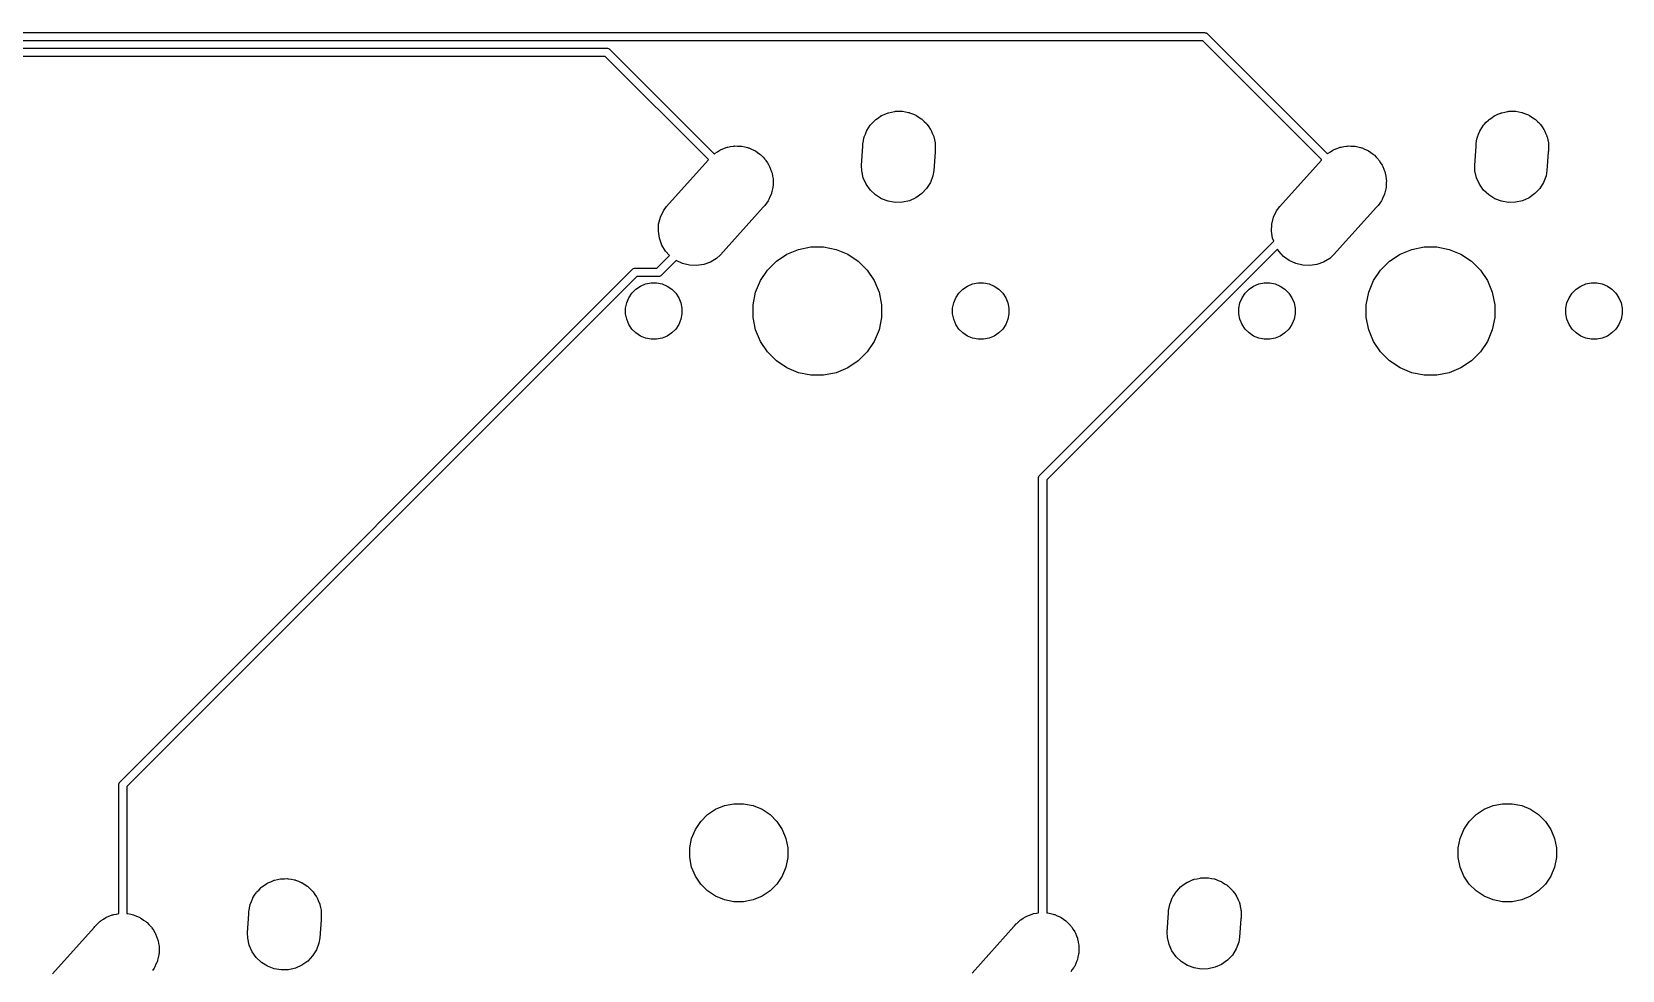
# Model space of a CAD drawing. Extents: x -26.1 to -7.5, y -7.6 to -2.2.
# Drawn here: x -9.434 to -7.489, y -3.339 to -2.191 of the extents above; entities that cross this region are included whole.
import ezdxf

# ---------------------------------------------------------------- set-up
doc = ezdxf.new("R2010")
doc.units = 0
doc.header["$MEASUREMENT"] = 0
doc.layers.add('BLACK', color=7, linetype='CONTINUOUS')

msp = doc.modelspace()

# ---------------------------------------------------------------- linework, layer by layer
at = {"layer": 'BLACK', "linetype": 'CONTINUOUS'}
for p, q in [((-21.1002, -2.191), (-8.00043, -2.192)), ((-8.00043, -2.192), (-8.00019, -2.19198)), ((-8.00019, -2.19198), (-7.9992, -2.19207)), ((-7.9992, -2.19207), (-7.9992, -2.19207)), ((-7.9992, -2.19207), (-7.9992, -2.19207)), ((-7.9992, -2.19207), (-7.99872, -2.19222)), ((-7.99872, -2.19222), (-7.99826, -2.19236)), ((-7.99826, -2.19236), (-7.99826, -2.19236)), ((-7.99826, -2.19236), (-7.99826, -2.19236)), ((-7.99826, -2.19236), (-7.9978, -2.1926)), ((-7.9978, -2.1926), (-7.99739, -2.19282)), ((-7.99739, -2.19282), (-7.99739, -2.19282)), ((-7.99739, -2.19282), (-7.99739, -2.19282)), ((-7.99739, -2.19282), (-7.99663, -2.19345)), ((-7.99663, -2.19345), (-7.99648, -2.19364)), ((-7.99648, -2.19364), (-7.84986, -2.34026)), ((-8.00226, -2.202), (-21.0979, -2.201)), ((-10.0126, -2.211), (-8.73143, -2.211)), ((-8.73143, -2.211), (-8.73119, -2.21098)), ((-8.73119, -2.21098), (-8.73094, -2.211)), ((-8.73094, -2.211), (-8.7302, -2.21107)), ((-8.7302, -2.21107), (-8.72926, -2.21136)), ((-8.72926, -2.21136), (-8.72839, -2.21182)), ((-8.72839, -2.21182), (-8.72763, -2.21245)), ((-8.72763, -2.21245), (-8.72748, -2.21264)), ((-8.72748, -2.21264), (-8.59986, -2.34026)), ((-7.85693, -2.34733), (-8.00226, -2.202)), ((-8.73326, -2.221), (-10.0144, -2.221)), ((-8.60693, -2.34733), (-8.73326, -2.221)), ((-8.39889, -2.29603), (-8.39586, -2.29388)), ((-8.39586, -2.29388), (-8.39526, -2.29361)), ((-8.39526, -2.29361), (-8.39472, -2.29325)), ((-8.39472, -2.29325), (-8.39129, -2.29183)), ((-8.39129, -2.29183), (-8.3879, -2.29031)), ((-8.3879, -2.29031), (-8.38726, -2.29016)), ((-8.38726, -2.29016), (-8.38666, -2.28991)), ((-8.38666, -2.28991), (-8.38302, -2.28919)), ((-8.38302, -2.28919), (-8.3794, -2.28836)), ((-8.3794, -2.28836), (-8.37874, -2.28834)), ((-8.37874, -2.28834), (-8.3781, -2.28821)), ((-8.3781, -2.28821), (-8.37439, -2.28821)), ((-8.37439, -2.28821), (-8.37068, -2.2881)), ((-8.37068, -2.2881), (-8.37003, -2.28821)), ((-8.37003, -2.28821), (-8.36938, -2.28821)), ((-8.36938, -2.28821), (-8.36574, -2.28893)), ((-8.36574, -2.28893), (-8.36207, -2.28955)), ((-8.36207, -2.28955), (-8.36146, -2.28978)), ((-8.36146, -2.28978), (-8.36082, -2.28991)), ((-8.36082, -2.28991), (-8.35739, -2.29133)), ((-8.35739, -2.29133), (-8.35392, -2.29265)), ((-8.35392, -2.29265), (-8.35337, -2.293)), ((-8.35337, -2.293), (-8.35276, -2.29325)), ((-8.35276, -2.29325), (-8.34967, -2.29531)), ((-8.34967, -2.29531), (-8.34653, -2.29728)), ((-7.64889, -2.29603), (-7.64586, -2.29388)), ((-7.64586, -2.29388), (-7.64526, -2.29361)), ((-7.64526, -2.29361), (-7.64472, -2.29325)), ((-7.64472, -2.29325), (-7.64129, -2.29183)), ((-7.64129, -2.29183), (-7.6379, -2.29031)), ((-7.6379, -2.29031), (-7.63726, -2.29016)), ((-7.63726, -2.29016), (-7.63666, -2.28991)), ((-7.63666, -2.28991), (-7.63302, -2.28919)), ((-7.63302, -2.28919), (-7.6294, -2.28836)), ((-7.6294, -2.28836), (-7.62874, -2.28834)), ((-7.62874, -2.28834), (-7.6281, -2.28821)), ((-7.6281, -2.28821), (-7.62439, -2.28821)), ((-7.62439, -2.28821), (-7.62068, -2.2881)), ((-7.62068, -2.2881), (-7.62003, -2.28821)), ((-7.62003, -2.28821), (-7.61938, -2.28821)), ((-7.61938, -2.28821), (-7.61574, -2.28893)), ((-7.61574, -2.28893), (-7.61207, -2.28955)), ((-7.61207, -2.28955), (-7.61146, -2.28978)), ((-7.61146, -2.28978), (-7.61082, -2.28991)), ((-7.61082, -2.28991), (-7.60739, -2.29133)), ((-7.60739, -2.29133), (-7.60392, -2.29265)), ((-7.60392, -2.29265), (-7.60337, -2.293)), ((-7.60337, -2.293), (-7.60276, -2.29325)), ((-7.60276, -2.29325), (-7.59967, -2.29531)), ((-7.59967, -2.29531), (-7.59653, -2.29728)), ((-8.41491, -2.31615), (-8.41359, -2.31268)), ((-8.41359, -2.31268), (-8.41324, -2.31213)), ((-8.41324, -2.31213), (-8.41299, -2.31152)), ((-8.41299, -2.31152), (-8.41093, -2.30843)), ((-8.41093, -2.30843), (-8.40896, -2.30529)), ((-8.40896, -2.30529), (-8.40851, -2.30481)), ((-8.40851, -2.30481), (-8.40814, -2.30427)), ((-8.40814, -2.30427), (-8.40552, -2.30164)), ((-8.40552, -2.30164), (-8.40297, -2.29894)), ((-8.40297, -2.29894), (-8.40244, -2.29856)), ((-8.40244, -2.29856), (-8.40197, -2.2981)), ((-8.40197, -2.2981), (-8.39889, -2.29603)), ((-8.34653, -2.29728), (-8.34605, -2.29773)), ((-8.34605, -2.29773), (-8.34551, -2.2981)), ((-8.34551, -2.2981), (-8.34288, -2.30072)), ((-8.34288, -2.30072), (-8.34018, -2.30327)), ((-8.34018, -2.30327), (-8.3398, -2.3038)), ((-8.3398, -2.3038), (-8.33934, -2.30427)), ((-8.33934, -2.30427), (-8.33727, -2.30735)), ((-8.33727, -2.30735), (-8.33512, -2.31038)), ((-8.33512, -2.31038), (-8.33485, -2.31098)), ((-8.33485, -2.31098), (-8.33449, -2.31152)), ((-8.33449, -2.31152), (-8.33307, -2.31495)), ((-7.66491, -2.31615), (-7.66359, -2.31268)), ((-7.66359, -2.31268), (-7.66324, -2.31213)), ((-7.66324, -2.31213), (-7.66299, -2.31152)), ((-7.66299, -2.31152), (-7.66093, -2.30843)), ((-7.66093, -2.30843), (-7.65896, -2.30529)), ((-7.65896, -2.30529), (-7.65851, -2.30481)), ((-7.65851, -2.30481), (-7.65814, -2.30427)), ((-7.65814, -2.30427), (-7.65552, -2.30164)), ((-7.65552, -2.30164), (-7.65297, -2.29894)), ((-7.65297, -2.29894), (-7.65244, -2.29856)), ((-7.65244, -2.29856), (-7.65197, -2.2981)), ((-7.65197, -2.2981), (-7.64889, -2.29603)), ((-7.59653, -2.29728), (-7.59605, -2.29773)), ((-7.59605, -2.29773), (-7.59551, -2.2981)), ((-7.59551, -2.2981), (-7.59288, -2.30072)), ((-7.59288, -2.30072), (-7.59018, -2.30327)), ((-7.59018, -2.30327), (-7.5898, -2.3038)), ((-7.5898, -2.3038), (-7.58934, -2.30427)), ((-7.58934, -2.30427), (-7.58727, -2.30735)), ((-7.58727, -2.30735), (-7.58512, -2.31038)), ((-7.58512, -2.31038), (-7.58485, -2.31098)), ((-7.58485, -2.31098), (-7.58449, -2.31152)), ((-7.58449, -2.31152), (-7.58307, -2.31495)), ((-8.5914, -2.33488), (-8.58821, -2.33373)), ((-8.58821, -2.33373), (-8.58508, -2.33243)), ((-8.58508, -2.33243), (-8.58412, -2.33224)), ((-8.58412, -2.33224), (-8.5832, -2.3319)), ((-8.5832, -2.3319), (-8.57985, -2.33139)), ((-8.57985, -2.33139), (-8.57653, -2.33073)), ((-8.57653, -2.33073), (-8.57554, -2.33073)), ((-8.57554, -2.33073), (-8.57457, -2.33058)), ((-8.57457, -2.33058), (-8.57119, -2.33073)), ((-8.57119, -2.33073), (-8.5678, -2.33073)), ((-8.5678, -2.33073), (-8.56684, -2.33092)), ((-8.56684, -2.33092), (-8.56586, -2.33096)), ((-8.56586, -2.33096), (-8.56257, -2.33177)), ((-8.56257, -2.33177), (-8.55925, -2.33243)), ((-8.55925, -2.33243), (-8.55834, -2.33281)), ((-8.55834, -2.33281), (-8.55738, -2.33304)), ((-8.55738, -2.33304), (-8.55431, -2.33447)), ((-8.41965, -2.35446), (-8.41803, -2.33098)), ((-8.41803, -2.32814), (-8.41731, -2.32449)), ((-8.41803, -2.33098), (-8.41803, -2.32814)), ((-8.41731, -2.32449), (-8.41669, -2.32083)), ((-8.41669, -2.32083), (-8.41646, -2.32022)), ((-8.41646, -2.32022), (-8.41633, -2.31958)), ((-8.41633, -2.31958), (-8.41491, -2.31615)), ((-8.33307, -2.31495), (-8.33155, -2.31834)), ((-8.33155, -2.31834), (-8.3314, -2.31898)), ((-8.3314, -2.31898), (-8.33115, -2.31958)), ((-8.33115, -2.31958), (-8.33043, -2.32322)), ((-8.33043, -2.32322), (-8.3296, -2.32684)), ((-8.3296, -2.32684), (-8.32958, -2.3275)), ((-8.32958, -2.3275), (-8.32945, -2.32814)), ((-8.32945, -2.32814), (-8.32945, -2.33185)), ((-8.32945, -2.33185), (-8.3294, -2.33338)), ((-8.3294, -2.33338), (-8.32945, -2.33403)), ((-8.32945, -2.33403), (-8.32945, -2.33686)), ((-7.8414, -2.33488), (-7.83821, -2.33373)), ((-7.83821, -2.33373), (-7.83508, -2.33243)), ((-7.83508, -2.33243), (-7.83412, -2.33224)), ((-7.83412, -2.33224), (-7.8332, -2.3319)), ((-7.8332, -2.3319), (-7.82985, -2.33139)), ((-7.82985, -2.33139), (-7.82653, -2.33073)), ((-7.82653, -2.33073), (-7.82554, -2.33073)), ((-7.82554, -2.33073), (-7.82457, -2.33058)), ((-7.82457, -2.33058), (-7.82119, -2.33073)), ((-7.82119, -2.33073), (-7.8178, -2.33073)), ((-7.8178, -2.33073), (-7.81684, -2.33092)), ((-7.81684, -2.33092), (-7.81586, -2.33096)), ((-7.81586, -2.33096), (-7.81257, -2.33177)), ((-7.81257, -2.33177), (-7.80925, -2.33243)), ((-7.80925, -2.33243), (-7.80834, -2.33281)), ((-7.80834, -2.33281), (-7.80738, -2.33304)), ((-7.80738, -2.33304), (-7.80431, -2.33447)), ((-7.66965, -2.35446), (-7.66803, -2.33098)), ((-7.66803, -2.32814), (-7.66731, -2.32449)), ((-7.66803, -2.33098), (-7.66803, -2.32814)), ((-7.66731, -2.32449), (-7.66669, -2.32083)), ((-7.66669, -2.32083), (-7.66646, -2.32022)), ((-7.66646, -2.32022), (-7.66633, -2.31958)), ((-7.66633, -2.31958), (-7.66491, -2.31615)), ((-7.58307, -2.31495), (-7.58155, -2.31834)), ((-7.58155, -2.31834), (-7.5814, -2.31898)), ((-7.5814, -2.31898), (-7.58115, -2.31958)), ((-7.58115, -2.31958), (-7.58043, -2.32322)), ((-7.58043, -2.32322), (-7.5796, -2.32684)), ((-7.5796, -2.32684), (-7.57958, -2.3275)), ((-7.57958, -2.3275), (-7.57945, -2.32814)), ((-7.57945, -2.32814), (-7.57945, -2.33185)), ((-7.57945, -2.33185), (-7.5794, -2.33338)), ((-7.5794, -2.33338), (-7.57945, -2.33403)), ((-7.57945, -2.33403), (-7.57945, -2.33686)), ((-8.65816, -2.40454), (-8.60724, -2.34779)), ((-8.60724, -2.34779), (-8.60693, -2.34733)), ((-8.59986, -2.34026), (-8.59958, -2.34007)), ((-8.59958, -2.34007), (-8.59886, -2.33941)), ((-8.59886, -2.33941), (-8.59596, -2.33765)), ((-8.59596, -2.33765), (-8.59315, -2.33577)), ((-8.59315, -2.33577), (-8.59224, -2.33539)), ((-8.59224, -2.33539), (-8.5914, -2.33488)), ((-8.55431, -2.33447), (-8.55119, -2.33577)), ((-8.55119, -2.33577), (-8.55037, -2.33632)), ((-8.55037, -2.33632), (-8.54948, -2.33673)), ((-8.54948, -2.33673), (-8.54675, -2.33874)), ((-8.54675, -2.33874), (-8.54393, -2.34062)), ((-8.54393, -2.34062), (-8.54324, -2.34131)), ((-8.54324, -2.34131), (-8.54244, -2.34189)), ((-8.54244, -2.34189), (-8.54016, -2.34439)), ((-8.54016, -2.34439), (-8.53776, -2.34679)), ((-8.53776, -2.34679), (-8.53722, -2.3476)), ((-8.53722, -2.3476), (-8.53655, -2.34833)), ((-8.53655, -2.34833), (-8.5348, -2.35123)), ((-8.5348, -2.35123), (-8.53291, -2.35404)), ((-8.32975, -2.33837), (-8.33128, -2.36055)), ((-8.32945, -2.33686), (-8.32975, -2.33837)), ((-7.90816, -2.40454), (-7.85724, -2.34779)), ((-7.85724, -2.34779), (-7.85693, -2.34733)), ((-7.84986, -2.34026), (-7.84958, -2.34007)), ((-7.84958, -2.34007), (-7.84886, -2.33941)), ((-7.84886, -2.33941), (-7.84596, -2.33765)), ((-7.84596, -2.33765), (-7.84315, -2.33577)), ((-7.84315, -2.33577), (-7.84224, -2.33539)), ((-7.84224, -2.33539), (-7.8414, -2.33488)), ((-7.80431, -2.33447), (-7.80119, -2.33577)), ((-7.80119, -2.33577), (-7.80037, -2.33632)), ((-7.80037, -2.33632), (-7.79948, -2.33673)), ((-7.79948, -2.33673), (-7.79675, -2.33874)), ((-7.79675, -2.33874), (-7.79393, -2.34062)), ((-7.79393, -2.34062), (-7.79324, -2.34131)), ((-7.79324, -2.34131), (-7.79244, -2.34189)), ((-7.79244, -2.34189), (-7.79016, -2.34439)), ((-7.79016, -2.34439), (-7.78776, -2.34679)), ((-7.78776, -2.34679), (-7.78722, -2.3476)), ((-7.78722, -2.3476), (-7.78655, -2.34833)), ((-7.78655, -2.34833), (-7.7848, -2.35123)), ((-7.7848, -2.35123), (-7.78291, -2.35404)), ((-7.57975, -2.33837), (-7.58128, -2.36055)), ((-7.57945, -2.33686), (-7.57975, -2.33837)), ((-8.53291, -2.35404), (-8.53254, -2.35495)), ((-8.53254, -2.35495), (-8.53203, -2.35579)), ((-8.53203, -2.35579), (-8.53087, -2.35897)), ((-8.53087, -2.35897), (-8.52958, -2.3621)), ((-8.52958, -2.3621), (-8.52938, -2.36306)), ((-8.52938, -2.36306), (-8.52905, -2.36399)), ((-8.52905, -2.36399), (-8.52853, -2.36734)), ((-8.52853, -2.36734), (-8.52787, -2.37066)), ((-8.52787, -2.37066), (-8.52787, -2.37164)), ((-8.52787, -2.37164), (-8.52772, -2.37261)), ((-8.52772, -2.37261), (-8.52787, -2.376)), ((-8.41946, -2.36099), (-8.41965, -2.35446)), ((-8.41751, -2.3695), (-8.41946, -2.36099)), ((-8.41393, -2.37746), (-8.41751, -2.3695)), ((-8.33237, -2.367), (-8.33547, -2.37515)), ((-8.33128, -2.36055), (-8.33237, -2.367)), ((-7.78291, -2.35404), (-7.78254, -2.35495)), ((-7.78254, -2.35495), (-7.78203, -2.35579)), ((-7.78203, -2.35579), (-7.78087, -2.35897)), ((-7.78087, -2.35897), (-7.77958, -2.3621)), ((-7.77958, -2.3621), (-7.77938, -2.36306)), ((-7.77938, -2.36306), (-7.77905, -2.36399)), ((-7.77905, -2.36399), (-7.77853, -2.36734)), ((-7.77853, -2.36734), (-7.77787, -2.37066)), ((-7.77787, -2.37066), (-7.77787, -2.37164)), ((-7.77787, -2.37164), (-7.77772, -2.37261)), ((-7.77772, -2.37261), (-7.77787, -2.376)), ((-7.66946, -2.36099), (-7.66965, -2.35446)), ((-7.66751, -2.3695), (-7.66946, -2.36099)), ((-7.66393, -2.37746), (-7.66751, -2.3695)), ((-7.58237, -2.367), (-7.58547, -2.37515)), ((-7.58128, -2.36055), (-7.58237, -2.367)), ((-8.53019, -2.3898), (-8.53162, -2.39287)), ((-8.52995, -2.38885), (-8.53019, -2.3898)), ((-8.52958, -2.38794), (-8.52995, -2.38885)), ((-8.52892, -2.38462), (-8.52958, -2.38794)), ((-8.52811, -2.38133), (-8.52892, -2.38462)), ((-8.52807, -2.38035), (-8.52811, -2.38133)), ((-8.52787, -2.37938), (-8.52807, -2.38035)), ((-8.52787, -2.376), (-8.52787, -2.37938)), ((-8.40888, -2.38457), (-8.41393, -2.37746)), ((-8.40253, -2.39055), (-8.40888, -2.38457)), ((-8.39514, -2.39518), (-8.40253, -2.39055)), ((-8.34608, -2.3889), (-8.35319, -2.39395)), ((-8.3401, -2.38255), (-8.34608, -2.3889)), ((-8.33547, -2.37515), (-8.3401, -2.38255)), ((-7.78019, -2.3898), (-7.78162, -2.39287)), ((-7.77995, -2.38885), (-7.78019, -2.3898)), ((-7.77958, -2.38794), (-7.77995, -2.38885)), ((-7.77892, -2.38462), (-7.77958, -2.38794)), ((-7.77811, -2.38133), (-7.77892, -2.38462)), ((-7.77807, -2.38035), (-7.77811, -2.38133)), ((-7.77787, -2.37938), (-7.77807, -2.38035)), ((-7.77787, -2.376), (-7.77787, -2.37938)), ((-7.65888, -2.38457), (-7.66393, -2.37746)), ((-7.65253, -2.39055), (-7.65888, -2.38457)), ((-7.64514, -2.39518), (-7.65253, -2.39055)), ((-7.59608, -2.3889), (-7.60319, -2.39395)), ((-7.5901, -2.38255), (-7.59608, -2.3889)), ((-7.58547, -2.37515), (-7.5901, -2.38255)), ((-8.66572, -2.41772), (-8.66203, -2.40981)), ((-8.66203, -2.40981), (-8.65816, -2.40454)), ((-8.54, -2.40549), (-8.59223, -2.4637)), ((-8.53776, -2.40325), (-8.54, -2.40549)), ((-8.53588, -2.40044), (-8.53776, -2.40325)), ((-8.53388, -2.39771), (-8.53588, -2.40044)), ((-8.53346, -2.39682), (-8.53388, -2.39771)), ((-8.53291, -2.396), (-8.53346, -2.39682)), ((-8.53162, -2.39287), (-8.53291, -2.396)), ((-8.38698, -2.39828), (-8.39514, -2.39518)), ((-8.37838, -2.39973), (-8.38698, -2.39828)), ((-8.36966, -2.39948), (-8.37838, -2.39973)), ((-8.36115, -2.39753), (-8.36966, -2.39948)), ((-8.35319, -2.39395), (-8.36115, -2.39753)), ((-7.91572, -2.41772), (-7.91203, -2.40981)), ((-7.91203, -2.40981), (-7.90816, -2.40454)), ((-7.79, -2.40549), (-7.84223, -2.4637)), ((-7.78776, -2.40325), (-7.79, -2.40549)), ((-7.78588, -2.40044), (-7.78776, -2.40325)), ((-7.78388, -2.39771), (-7.78588, -2.40044)), ((-7.78346, -2.39682), (-7.78388, -2.39771)), ((-7.78291, -2.396), (-7.78346, -2.39682)), ((-7.78162, -2.39287), (-7.78291, -2.396)), ((-7.63698, -2.39828), (-7.64514, -2.39518)), ((-7.62838, -2.39973), (-7.63698, -2.39828)), ((-7.61966, -2.39948), (-7.62838, -2.39973)), ((-7.61115, -2.39753), (-7.61966, -2.39948)), ((-7.60319, -2.39395), (-7.61115, -2.39753)), ((-8.66818, -2.43491), (-8.6678, -2.42619)), ((-8.6678, -2.42619), (-8.66572, -2.41772)), ((-7.91818, -2.43491), (-7.9178, -2.42619)), ((-7.9178, -2.42619), (-7.91572, -2.41772)), ((-8.66686, -2.44353), (-8.66818, -2.43491)), ((-8.66388, -2.45173), (-8.66686, -2.44353)), ((-8.20153, -2.73318), (-7.91553, -2.44718)), ((-7.91686, -2.44353), (-7.91818, -2.43491)), ((-7.91553, -2.44718), (-7.91686, -2.44353)), ((-8.66999, -2.48018), (-8.65441, -2.4646)), ((-8.65935, -2.45919), (-8.66388, -2.45173)), ((-8.65441, -2.4646), (-8.65935, -2.45919)), ((-8.59705, -2.46811), (-8.60451, -2.47264)), ((-8.59223, -2.4637), (-8.59705, -2.46811)), ((-8.52378, -2.47153), (-8.51092, -2.46293)), ((-8.51092, -2.46293), (-8.49664, -2.45702)), ((-8.49664, -2.45702), (-8.48147, -2.454)), ((-8.48147, -2.454), (-8.46601, -2.454)), ((-8.46601, -2.454), (-8.45084, -2.45702)), ((-8.45084, -2.45702), (-8.43656, -2.46293)), ((-8.43656, -2.46293), (-8.4237, -2.47153)), ((-7.91088, -2.45667), (-8.19317, -2.73896)), ((-7.90935, -2.45919), (-7.91088, -2.45667)), ((-7.90346, -2.46563), (-7.90935, -2.45919)), ((-7.89643, -2.47079), (-7.90346, -2.46563)), ((-7.84705, -2.46811), (-7.85451, -2.47264)), ((-7.84223, -2.4637), (-7.84705, -2.46811)), ((-7.77378, -2.47153), (-7.76092, -2.46293)), ((-7.76092, -2.46293), (-7.74664, -2.45702)), ((-7.74664, -2.45702), (-7.73147, -2.454)), ((-7.73147, -2.454), (-7.71601, -2.454)), ((-7.71601, -2.454), (-7.70084, -2.45702)), ((-7.70084, -2.45702), (-7.68656, -2.46293)), ((-7.68656, -2.46293), (-7.6737, -2.47153)), ((-9.32653, -3.10818), (-8.70016, -2.48182)), ((-8.70016, -2.48182), (-8.70001, -2.48162)), ((-8.70001, -2.48162), (-8.69925, -2.481)), ((-8.69925, -2.481), (-8.69838, -2.48054)), ((-8.69838, -2.48054), (-8.69744, -2.48025)), ((-8.69744, -2.48025), (-8.6967, -2.48018)), ((-8.6967, -2.48018), (-8.69646, -2.48015)), ((-8.6967, -2.48018), (-8.6967, -2.48018)), ((-8.69646, -2.48015), (-8.69621, -2.48018)), ((-8.69621, -2.48018), (-8.66999, -2.48018)), ((-8.66599, -2.48982), (-8.66694, -2.4901)), ((-8.66513, -2.48935), (-8.66599, -2.48982)), ((-8.66436, -2.48873), (-8.66513, -2.48935)), ((-8.66421, -2.48854), (-8.66436, -2.48873)), ((-8.64645, -2.47078), (-8.66421, -2.48854)), ((-8.64643, -2.47079), (-8.64645, -2.47078)), ((-8.63852, -2.47448), (-8.64643, -2.47079)), ((-8.63005, -2.47656), (-8.63852, -2.47448)), ((-8.62133, -2.47694), (-8.63005, -2.47656)), ((-8.61271, -2.47562), (-8.62133, -2.47694)), ((-8.60451, -2.47264), (-8.61271, -2.47562)), ((-8.54331, -2.49532), (-8.53472, -2.48246)), ((-8.53472, -2.48246), (-8.52378, -2.47153)), ((-8.4237, -2.47153), (-8.41277, -2.48246)), ((-8.41277, -2.48246), (-8.40417, -2.49532)), ((-7.88852, -2.47448), (-7.89643, -2.47079)), ((-7.88005, -2.47656), (-7.88852, -2.47448)), ((-7.87133, -2.47694), (-7.88005, -2.47656)), ((-7.86271, -2.47562), (-7.87133, -2.47694)), ((-7.85451, -2.47264), (-7.86271, -2.47562)), ((-7.79331, -2.49532), (-7.78472, -2.48246)), ((-7.78472, -2.48246), (-7.77378, -2.47153)), ((-7.6737, -2.47153), (-7.66277, -2.48246)), ((-7.66277, -2.48246), (-7.65417, -2.49532)), ((-8.69438, -2.49018), (-9.31817, -3.11396)), ((-8.7005, -2.51054), (-8.6957, -2.50574)), ((-8.6957, -2.50574), (-8.69006, -2.50197)), ((-8.66816, -2.49018), (-8.69438, -2.49018)), ((-8.69006, -2.50197), (-8.68379, -2.49938)), ((-8.68379, -2.49938), (-8.67713, -2.49805)), ((-8.67713, -2.49805), (-8.67035, -2.49805)), ((-8.67035, -2.49805), (-8.66369, -2.49938)), ((-8.66792, -2.4902), (-8.66816, -2.49018)), ((-8.66767, -2.49018), (-8.66792, -2.4902)), ((-8.66694, -2.4901), (-8.66767, -2.49018)), ((-8.66369, -2.49938), (-8.65742, -2.50197)), ((-8.65742, -2.50197), (-8.65178, -2.50574)), ((-8.65178, -2.50574), (-8.64698, -2.51054)), ((-8.54922, -2.5096), (-8.54331, -2.49532)), ((-8.40417, -2.49532), (-8.39826, -2.5096)), ((-8.3005, -2.51054), (-8.2957, -2.50574)), ((-8.2957, -2.50574), (-8.29006, -2.50197)), ((-8.29006, -2.50197), (-8.28379, -2.49938)), ((-8.28379, -2.49938), (-8.27713, -2.49805)), ((-8.27713, -2.49805), (-8.27035, -2.49805)), ((-8.27035, -2.49805), (-8.26369, -2.49938)), ((-8.26369, -2.49938), (-8.25742, -2.50197)), ((-8.25742, -2.50197), (-8.25178, -2.50574)), ((-8.25178, -2.50574), (-8.24698, -2.51054)), ((-7.9505, -2.51054), (-7.9457, -2.50574)), ((-7.9457, -2.50574), (-7.94006, -2.50197)), ((-7.94006, -2.50197), (-7.93379, -2.49938)), ((-7.93379, -2.49938), (-7.92713, -2.49805)), ((-7.92713, -2.49805), (-7.92035, -2.49805)), ((-7.92035, -2.49805), (-7.91369, -2.49938)), ((-7.91369, -2.49938), (-7.90742, -2.50197)), ((-7.90742, -2.50197), (-7.90178, -2.50574)), ((-7.90178, -2.50574), (-7.89698, -2.51054)), ((-7.79922, -2.5096), (-7.79331, -2.49532)), ((-7.65417, -2.49532), (-7.64826, -2.5096)), ((-7.5505, -2.51054), (-7.5457, -2.50574)), ((-7.5457, -2.50574), (-7.54006, -2.50197)), ((-7.54006, -2.50197), (-7.53379, -2.49938)), ((-7.53379, -2.49938), (-7.52713, -2.49805)), ((-7.52713, -2.49805), (-7.52035, -2.49805)), ((-7.52035, -2.49805), (-7.51369, -2.49938)), ((-7.51369, -2.49938), (-7.50742, -2.50197)), ((-7.50742, -2.50197), (-7.50178, -2.50574)), ((-7.50178, -2.50574), (-7.49698, -2.51054)), ((-8.70819, -2.52911), (-8.70687, -2.52245)), ((-8.70687, -2.52245), (-8.70427, -2.51618)), ((-8.70427, -2.51618), (-8.7005, -2.51054)), ((-8.64698, -2.51054), (-8.64321, -2.51618)), ((-8.64321, -2.51618), (-8.64062, -2.52245)), ((-8.64062, -2.52245), (-8.63929, -2.52911)), ((-8.55224, -2.52477), (-8.54922, -2.5096)), ((-8.55224, -2.54023), (-8.55224, -2.52477)), ((-8.39826, -2.5096), (-8.39524, -2.52477)), ((-8.39524, -2.52477), (-8.39524, -2.54023)), ((-8.30819, -2.52911), (-8.30687, -2.52245)), ((-8.30687, -2.52245), (-8.30427, -2.51618)), ((-8.30427, -2.51618), (-8.3005, -2.51054)), ((-8.24698, -2.51054), (-8.24321, -2.51618)), ((-8.24321, -2.51618), (-8.24062, -2.52245)), ((-8.24062, -2.52245), (-8.23929, -2.52911)), ((-7.95819, -2.52911), (-7.95687, -2.52245)), ((-7.95687, -2.52245), (-7.95427, -2.51618)), ((-7.95427, -2.51618), (-7.9505, -2.51054)), ((-7.89698, -2.51054), (-7.89321, -2.51618)), ((-7.89321, -2.51618), (-7.89062, -2.52245)), ((-7.89062, -2.52245), (-7.88929, -2.52911)), ((-7.80224, -2.52477), (-7.79922, -2.5096)), ((-7.80224, -2.54023), (-7.80224, -2.52477)), ((-7.64826, -2.5096), (-7.64524, -2.52477)), ((-7.64524, -2.52477), (-7.64524, -2.54023)), ((-7.55819, -2.52911), (-7.55687, -2.52245)), ((-7.55687, -2.52245), (-7.55427, -2.51618)), ((-7.55427, -2.51618), (-7.5505, -2.51054)), ((-7.49698, -2.51054), (-7.49321, -2.51618)), ((-7.49321, -2.51618), (-7.49062, -2.52245)), ((-7.49062, -2.52245), (-7.48929, -2.52911)), ((-8.70819, -2.53589), (-8.70819, -2.52911)), ((-8.70687, -2.54255), (-8.70819, -2.53589)), ((-8.70427, -2.54882), (-8.70687, -2.54255)), ((-8.64062, -2.54255), (-8.64321, -2.54882)), ((-8.63929, -2.53589), (-8.64062, -2.54255)), ((-8.63929, -2.52911), (-8.63929, -2.53589)), ((-8.54922, -2.5554), (-8.55224, -2.54023)), ((-8.39524, -2.54023), (-8.39826, -2.5554)), ((-8.30819, -2.53589), (-8.30819, -2.52911)), ((-8.30687, -2.54255), (-8.30819, -2.53589)), ((-8.30427, -2.54882), (-8.30687, -2.54255)), ((-8.24062, -2.54255), (-8.24321, -2.54882)), ((-8.23929, -2.53589), (-8.24062, -2.54255)), ((-8.23929, -2.52911), (-8.23929, -2.53589)), ((-7.95819, -2.53589), (-7.95819, -2.52911)), ((-7.95687, -2.54255), (-7.95819, -2.53589)), ((-7.95427, -2.54882), (-7.95687, -2.54255)), ((-7.89062, -2.54255), (-7.89321, -2.54882)), ((-7.88929, -2.53589), (-7.89062, -2.54255)), ((-7.88929, -2.52911), (-7.88929, -2.53589)), ((-7.79922, -2.5554), (-7.80224, -2.54023)), ((-7.64524, -2.54023), (-7.64826, -2.5554)), ((-7.55819, -2.53589), (-7.55819, -2.52911)), ((-7.55687, -2.54255), (-7.55819, -2.53589)), ((-7.55427, -2.54882), (-7.55687, -2.54255)), ((-7.49062, -2.54255), (-7.49321, -2.54882)), ((-7.48929, -2.53589), (-7.49062, -2.54255)), ((-7.48929, -2.52911), (-7.48929, -2.53589)), ((-8.7005, -2.55446), (-8.70427, -2.54882)), ((-8.6957, -2.55926), (-8.7005, -2.55446)), ((-8.69006, -2.56303), (-8.6957, -2.55926)), ((-8.68379, -2.56562), (-8.69006, -2.56303)), ((-8.67713, -2.56695), (-8.68379, -2.56562)), ((-8.67035, -2.56695), (-8.67713, -2.56695)), ((-8.66369, -2.56562), (-8.67035, -2.56695)), ((-8.65742, -2.56303), (-8.66369, -2.56562)), ((-8.65178, -2.55926), (-8.65742, -2.56303)), ((-8.64698, -2.55446), (-8.65178, -2.55926)), ((-8.64321, -2.54882), (-8.64698, -2.55446)), ((-8.54331, -2.56968), (-8.54922, -2.5554)), ((-8.39826, -2.5554), (-8.40417, -2.56968)), ((-8.3005, -2.55446), (-8.30427, -2.54882)), ((-8.2957, -2.55926), (-8.3005, -2.55446)), ((-8.29006, -2.56303), (-8.2957, -2.55926)), ((-8.28379, -2.56562), (-8.29006, -2.56303)), ((-8.27713, -2.56695), (-8.28379, -2.56562)), ((-8.27035, -2.56695), (-8.27713, -2.56695)), ((-8.26369, -2.56562), (-8.27035, -2.56695)), ((-8.25742, -2.56303), (-8.26369, -2.56562)), ((-8.25178, -2.55926), (-8.25742, -2.56303)), ((-8.24698, -2.55446), (-8.25178, -2.55926)), ((-8.24321, -2.54882), (-8.24698, -2.55446)), ((-7.9505, -2.55446), (-7.95427, -2.54882)), ((-7.9457, -2.55926), (-7.9505, -2.55446)), ((-7.94006, -2.56303), (-7.9457, -2.55926)), ((-7.93379, -2.56562), (-7.94006, -2.56303)), ((-7.92713, -2.56695), (-7.93379, -2.56562)), ((-7.92035, -2.56695), (-7.92713, -2.56695)), ((-7.91369, -2.56562), (-7.92035, -2.56695)), ((-7.90742, -2.56303), (-7.91369, -2.56562)), ((-7.90178, -2.55926), (-7.90742, -2.56303)), ((-7.89698, -2.55446), (-7.90178, -2.55926)), ((-7.89321, -2.54882), (-7.89698, -2.55446)), ((-7.79331, -2.56968), (-7.79922, -2.5554)), ((-7.64826, -2.5554), (-7.65417, -2.56968)), ((-7.5505, -2.55446), (-7.55427, -2.54882)), ((-7.5457, -2.55926), (-7.5505, -2.55446)), ((-7.54006, -2.56303), (-7.5457, -2.55926)), ((-7.53379, -2.56562), (-7.54006, -2.56303)), ((-7.52713, -2.56695), (-7.53379, -2.56562)), ((-7.52035, -2.56695), (-7.52713, -2.56695)), ((-7.51369, -2.56562), (-7.52035, -2.56695)), ((-7.50742, -2.56303), (-7.51369, -2.56562)), ((-7.50178, -2.55926), (-7.50742, -2.56303)), ((-7.49698, -2.55446), (-7.50178, -2.55926)), ((-7.49321, -2.54882), (-7.49698, -2.55446)), ((-8.53472, -2.58254), (-8.54331, -2.56968)), ((-8.52378, -2.59347), (-8.53472, -2.58254)), ((-8.41277, -2.58254), (-8.4237, -2.59347)), ((-8.40417, -2.56968), (-8.41277, -2.58254)), ((-7.78472, -2.58254), (-7.79331, -2.56968)), ((-7.77378, -2.59347), (-7.78472, -2.58254)), ((-7.66277, -2.58254), (-7.6737, -2.59347)), ((-7.65417, -2.56968), (-7.66277, -2.58254)), ((-8.51092, -2.60207), (-8.52378, -2.59347)), ((-8.49664, -2.60798), (-8.51092, -2.60207)), ((-8.43656, -2.60207), (-8.45084, -2.60798)), ((-8.4237, -2.59347), (-8.43656, -2.60207)), ((-7.76092, -2.60207), (-7.77378, -2.59347)), ((-7.74664, -2.60798), (-7.76092, -2.60207)), ((-7.68656, -2.60207), (-7.70084, -2.60798)), ((-7.6737, -2.59347), (-7.68656, -2.60207)), ((-8.48147, -2.611), (-8.49664, -2.60798)), ((-8.46601, -2.611), (-8.48147, -2.611)), ((-8.45084, -2.60798), (-8.46601, -2.611)), ((-7.73147, -2.611), (-7.74664, -2.60798)), ((-7.71601, -2.611), (-7.73147, -2.611)), ((-7.70084, -2.60798), (-7.71601, -2.611)), ((-8.20319, -2.73689), (-8.20309, -2.73591)), ((-8.20317, -2.73713), (-8.20319, -2.73689)), ((-8.20317, -3.26836), (-8.20317, -2.73713)), ((-8.20309, -2.73591), (-8.20281, -2.73496)), ((-8.20281, -2.73496), (-8.20265, -2.73467)), ((-8.20265, -2.73467), (-8.20234, -2.7341)), ((-8.20234, -2.7341), (-8.20172, -2.73333)), ((-8.20172, -2.73333), (-8.20153, -2.73318)), ((-8.19317, -2.73896), (-8.19317, -3.26836)), ((-9.32819, -3.11189), (-9.32809, -3.11091)), ((-9.32817, -3.11213), (-9.32819, -3.11189)), ((-9.32817, -3.26936), (-9.32817, -3.11213)), ((-9.32809, -3.11091), (-9.32781, -3.10996)), ((-9.32781, -3.10996), (-9.32771, -3.10979)), ((-9.32771, -3.10979), (-9.32734, -3.1091)), ((-9.32734, -3.1091), (-9.32672, -3.10833)), ((-9.32672, -3.10833), (-9.32653, -3.10818)), ((-9.31817, -3.11396), (-9.31817, -3.26936)), ((-8.61635, -3.15675), (-8.60799, -3.14839)), ((-8.60799, -3.14839), (-8.59816, -3.14183)), ((-8.59816, -3.14183), (-8.58724, -3.13731)), ((-8.58724, -3.13731), (-8.57565, -3.135)), ((-8.57565, -3.135), (-8.56383, -3.135)), ((-8.56383, -3.135), (-8.55224, -3.13731)), ((-8.55224, -3.13731), (-8.54132, -3.14183)), ((-8.54132, -3.14183), (-8.53149, -3.14839)), ((-8.53149, -3.14839), (-8.52314, -3.15675)), ((-7.67635, -3.15675), (-7.66799, -3.14839)), ((-7.66799, -3.14839), (-7.65816, -3.14183)), ((-7.65816, -3.14183), (-7.64724, -3.13731)), ((-7.64724, -3.13731), (-7.63565, -3.135)), ((-7.63565, -3.135), (-7.62383, -3.135)), ((-7.62383, -3.135), (-7.61224, -3.13731)), ((-7.61224, -3.13731), (-7.60132, -3.14183)), ((-7.60132, -3.14183), (-7.59149, -3.14839)), ((-7.59149, -3.14839), (-7.58314, -3.15675)), ((-8.62743, -3.1775), (-8.62291, -3.16658)), ((-8.62291, -3.16658), (-8.61635, -3.15675)), ((-8.52314, -3.15675), (-8.51657, -3.16658)), ((-8.51657, -3.16658), (-8.51205, -3.1775)), ((-7.68743, -3.1775), (-7.68291, -3.16658)), ((-7.68291, -3.16658), (-7.67635, -3.15675)), ((-7.58314, -3.15675), (-7.57657, -3.16658)), ((-7.57657, -3.16658), (-7.57205, -3.1775)), ((-8.62974, -3.18909), (-8.62743, -3.1775)), ((-8.62974, -3.20091), (-8.62974, -3.18909)), ((-8.51205, -3.1775), (-8.50974, -3.18909)), ((-8.50974, -3.18909), (-8.50974, -3.20091)), ((-7.68974, -3.18909), (-7.68743, -3.1775)), ((-7.68974, -3.20091), (-7.68974, -3.18909)), ((-7.57205, -3.1775), (-7.56974, -3.18909)), ((-7.56974, -3.18909), (-7.56974, -3.20091)), ((-8.62743, -3.2125), (-8.62974, -3.20091)), ((-8.50974, -3.20091), (-8.51205, -3.2125)), ((-7.68743, -3.2125), (-7.68974, -3.20091)), ((-7.56974, -3.20091), (-7.57205, -3.2125)), ((-9.14229, -3.23033), (-9.1389, -3.22881)), ((-9.1389, -3.22881), (-9.13826, -3.22866)), ((-9.13826, -3.22866), (-9.13766, -3.22841)), ((-9.13766, -3.22841), (-9.13402, -3.22769)), ((-9.13402, -3.22769), (-9.1304, -3.22686)), ((-9.1304, -3.22686), (-9.12974, -3.22684)), ((-9.12974, -3.22684), (-9.1291, -3.22671)), ((-9.1291, -3.22671), (-9.12539, -3.22671)), ((-9.12539, -3.22671), (-9.12168, -3.2266)), ((-9.12168, -3.2266), (-9.12103, -3.22671)), ((-9.12103, -3.22671), (-9.12038, -3.22671)), ((-9.12038, -3.22671), (-9.11674, -3.22743)), ((-9.11674, -3.22743), (-9.11307, -3.22805)), ((-9.11307, -3.22805), (-9.11246, -3.22828)), ((-9.11246, -3.22828), (-9.11182, -3.22841)), ((-9.11182, -3.22841), (-9.10839, -3.22983)), ((-8.62291, -3.22342), (-8.62743, -3.2125)), ((-8.61635, -3.23325), (-8.62291, -3.22342)), ((-8.51657, -3.22342), (-8.52314, -3.23325)), ((-8.51205, -3.2125), (-8.51657, -3.22342)), ((-8.01729, -3.22933), (-8.0139, -3.22781)), ((-8.0139, -3.22781), (-8.01326, -3.22766)), ((-8.01326, -3.22766), (-8.01266, -3.22741)), ((-8.01266, -3.22741), (-8.00902, -3.22669)), ((-8.00902, -3.22669), (-8.0054, -3.22586)), ((-8.0054, -3.22586), (-8.00474, -3.22584)), ((-8.00474, -3.22584), (-8.0041, -3.22571)), ((-8.0041, -3.22571), (-8.00039, -3.22571)), ((-8.00039, -3.22571), (-7.99668, -3.2256)), ((-7.99668, -3.2256), (-7.99603, -3.22571)), ((-7.99603, -3.22571), (-7.99538, -3.22571)), ((-7.99538, -3.22571), (-7.99174, -3.22643)), ((-7.99174, -3.22643), (-7.98807, -3.22705)), ((-7.98807, -3.22705), (-7.98746, -3.22728)), ((-7.98746, -3.22728), (-7.98682, -3.22741)), ((-7.98682, -3.22741), (-7.98339, -3.22883)), ((-7.98339, -3.22883), (-7.97992, -3.23015)), ((-7.68291, -3.22342), (-7.68743, -3.2125)), ((-7.67635, -3.23325), (-7.68291, -3.22342)), ((-7.57657, -3.22342), (-7.58314, -3.23325)), ((-7.57205, -3.2125), (-7.57657, -3.22342)), ((-9.16399, -3.25002), (-9.16193, -3.24693)), ((-9.16193, -3.24693), (-9.15996, -3.24379)), ((-9.15996, -3.24379), (-9.15951, -3.24331)), ((-9.15951, -3.24331), (-9.15914, -3.24277)), ((-9.15914, -3.24277), (-9.15652, -3.24014)), ((-9.15652, -3.24014), (-9.15397, -3.23744)), ((-9.15397, -3.23744), (-9.15344, -3.23706)), ((-9.15344, -3.23706), (-9.15297, -3.2366)), ((-9.15297, -3.2366), (-9.14989, -3.23453)), ((-9.14989, -3.23453), (-9.14686, -3.23238)), ((-9.14686, -3.23238), (-9.14626, -3.23211)), ((-9.14626, -3.23211), (-9.14572, -3.23175)), ((-9.14572, -3.23175), (-9.14229, -3.23033)), ((-9.10839, -3.22983), (-9.10492, -3.23115)), ((-9.10492, -3.23115), (-9.10437, -3.2315)), ((-9.10437, -3.2315), (-9.10376, -3.23175)), ((-9.10376, -3.23175), (-9.10067, -3.23381)), ((-9.10067, -3.23381), (-9.09753, -3.23578)), ((-9.09753, -3.23578), (-9.09705, -3.23623)), ((-9.09705, -3.23623), (-9.09651, -3.2366)), ((-9.09651, -3.2366), (-9.09388, -3.23922)), ((-9.09388, -3.23922), (-9.09118, -3.24177)), ((-9.09118, -3.24177), (-9.0908, -3.2423)), ((-9.0908, -3.2423), (-9.09034, -3.24277)), ((-9.09034, -3.24277), (-9.08827, -3.24585)), ((-9.08827, -3.24585), (-9.08612, -3.24888)), ((-8.60799, -3.24161), (-8.61635, -3.23325)), ((-8.59816, -3.24817), (-8.60799, -3.24161)), ((-8.58724, -3.25269), (-8.59816, -3.24817)), ((-8.54132, -3.24817), (-8.55224, -3.25269)), ((-8.53149, -3.24161), (-8.54132, -3.24817)), ((-8.52314, -3.23325), (-8.53149, -3.24161)), ((-8.03899, -3.24902), (-8.03693, -3.24593)), ((-8.03693, -3.24593), (-8.03496, -3.24279)), ((-8.03496, -3.24279), (-8.03451, -3.24231)), ((-8.03451, -3.24231), (-8.03414, -3.24177)), ((-8.03414, -3.24177), (-8.03152, -3.23914)), ((-8.03152, -3.23914), (-8.02897, -3.23644)), ((-8.02897, -3.23644), (-8.02844, -3.23606)), ((-8.02844, -3.23606), (-8.02797, -3.2356)), ((-8.02797, -3.2356), (-8.02489, -3.23353)), ((-8.02489, -3.23353), (-8.02186, -3.23138)), ((-8.02186, -3.23138), (-8.02126, -3.23111)), ((-8.02126, -3.23111), (-8.02072, -3.23075)), ((-8.02072, -3.23075), (-8.01729, -3.22933)), ((-7.97992, -3.23015), (-7.97937, -3.2305)), ((-7.97937, -3.2305), (-7.97876, -3.23075)), ((-7.97876, -3.23075), (-7.97567, -3.23281)), ((-7.97567, -3.23281), (-7.97253, -3.23478)), ((-7.97253, -3.23478), (-7.97205, -3.23523)), ((-7.97205, -3.23523), (-7.97151, -3.2356)), ((-7.97151, -3.2356), (-7.96888, -3.23822)), ((-7.96888, -3.23822), (-7.96618, -3.24077)), ((-7.96618, -3.24077), (-7.9658, -3.2413)), ((-7.9658, -3.2413), (-7.96534, -3.24177)), ((-7.96534, -3.24177), (-7.96327, -3.24485)), ((-7.96327, -3.24485), (-7.96112, -3.24788)), ((-7.96112, -3.24788), (-7.96085, -3.24848)), ((-7.96085, -3.24848), (-7.96049, -3.24902)), ((-7.66799, -3.24161), (-7.67635, -3.23325)), ((-7.65816, -3.24817), (-7.66799, -3.24161)), ((-7.64724, -3.25269), (-7.65816, -3.24817)), ((-7.60132, -3.24817), (-7.61224, -3.25269)), ((-7.59149, -3.24161), (-7.60132, -3.24817)), ((-7.58314, -3.23325), (-7.59149, -3.24161)), ((-9.16903, -3.26664), (-9.16831, -3.26299)), ((-9.16903, -3.26947), (-9.16903, -3.26664)), ((-9.16831, -3.26299), (-9.16769, -3.25933)), ((-9.16769, -3.25933), (-9.16746, -3.25872)), ((-9.16746, -3.25872), (-9.16733, -3.25808)), ((-9.16733, -3.25808), (-9.16591, -3.25465)), ((-9.16591, -3.25465), (-9.16459, -3.25118)), ((-9.16459, -3.25118), (-9.16424, -3.25063)), ((-9.16424, -3.25063), (-9.16399, -3.25002)), ((-9.08612, -3.24888), (-9.08585, -3.24948)), ((-9.08585, -3.24948), (-9.08549, -3.25002)), ((-9.08549, -3.25002), (-9.08407, -3.25345)), ((-9.08407, -3.25345), (-9.08255, -3.25684)), ((-9.08255, -3.25684), (-9.0824, -3.25748)), ((-9.0824, -3.25748), (-9.08215, -3.25808)), ((-9.08215, -3.25808), (-9.08143, -3.26172)), ((-9.08143, -3.26172), (-9.0806, -3.26534)), ((-9.0806, -3.26534), (-9.08058, -3.266)), ((-9.08058, -3.266), (-9.08045, -3.26664)), ((-9.08045, -3.26664), (-9.08045, -3.27035)), ((-8.57565, -3.255), (-8.58724, -3.25269)), ((-8.56383, -3.255), (-8.57565, -3.255)), ((-8.55224, -3.25269), (-8.56383, -3.255)), ((-8.04403, -3.26564), (-8.04331, -3.26199)), ((-8.04403, -3.26848), (-8.04403, -3.26564)), ((-8.04331, -3.26199), (-8.04269, -3.25833)), ((-8.04269, -3.25833), (-8.04246, -3.25772)), ((-8.04246, -3.25772), (-8.04233, -3.25708)), ((-8.04233, -3.25708), (-8.04091, -3.25365)), ((-8.04091, -3.25365), (-8.03959, -3.25018)), ((-8.03959, -3.25018), (-8.03924, -3.24963)), ((-8.03924, -3.24963), (-8.03899, -3.24902)), ((-7.96049, -3.24902), (-7.95907, -3.25245)), ((-7.95907, -3.25245), (-7.95755, -3.25584)), ((-7.95755, -3.25584), (-7.9574, -3.25648)), ((-7.9574, -3.25648), (-7.95715, -3.25708)), ((-7.95715, -3.25708), (-7.95643, -3.26072)), ((-7.95643, -3.26072), (-7.9556, -3.26434)), ((-7.9556, -3.26434), (-7.95558, -3.265)), ((-7.95558, -3.265), (-7.95545, -3.26564)), ((-7.95545, -3.26564), (-7.95545, -3.26935)), ((-7.63565, -3.255), (-7.64724, -3.25269)), ((-7.62383, -3.255), (-7.63565, -3.255)), ((-7.61224, -3.25269), (-7.62383, -3.255)), ((-9.40916, -3.34304), (-9.35824, -3.28629)), ((-9.35824, -3.28629), (-9.35757, -3.28529)), ((-9.35757, -3.28529), (-9.35533, -3.28305)), ((-9.35533, -3.28305), (-9.35468, -3.28232)), ((-9.35468, -3.28232), (-9.35379, -3.28151)), ((-9.35379, -3.28151), (-9.3514, -3.27912)), ((-9.3514, -3.27912), (-9.35058, -3.27857)), ((-9.35058, -3.27857), (-9.34986, -3.27791)), ((-9.34986, -3.27791), (-9.34696, -3.27615)), ((-9.34696, -3.27615), (-9.34415, -3.27427)), ((-9.34415, -3.27427), (-9.34324, -3.27389)), ((-9.34324, -3.27389), (-9.3424, -3.27338)), ((-9.3424, -3.27338), (-9.33921, -3.27223)), ((-9.33921, -3.27223), (-9.33608, -3.27093)), ((-9.33608, -3.27093), (-9.33512, -3.27074)), ((-9.33512, -3.27074), (-9.3342, -3.2704)), ((-9.3342, -3.2704), (-9.33085, -3.26989)), ((-9.33085, -3.26989), (-9.32817, -3.26936)), ((-9.31817, -3.26936), (-9.31784, -3.26942)), ((-9.31784, -3.26942), (-9.31686, -3.26946)), ((-9.31686, -3.26946), (-9.31357, -3.27027)), ((-9.31357, -3.27027), (-9.31025, -3.27093)), ((-9.31025, -3.27093), (-9.30934, -3.27131)), ((-9.30934, -3.27131), (-9.30838, -3.27154)), ((-9.30838, -3.27154), (-9.30531, -3.27297)), ((-9.30531, -3.27297), (-9.30219, -3.27427)), ((-9.30219, -3.27427), (-9.30137, -3.27482)), ((-9.30137, -3.27482), (-9.30048, -3.27523)), ((-9.30048, -3.27523), (-9.29775, -3.27724)), ((-9.29775, -3.27724), (-9.29493, -3.27912)), ((-9.29493, -3.27912), (-9.29424, -3.27981)), ((-9.29424, -3.27981), (-9.29344, -3.28039)), ((-9.29344, -3.28039), (-9.29116, -3.28289)), ((-9.29116, -3.28289), (-9.28876, -3.28529)), ((-9.28876, -3.28529), (-9.28822, -3.2861)), ((-9.28822, -3.2861), (-9.28755, -3.28683)), ((-9.28755, -3.28683), (-9.2858, -3.28973)), ((-9.17065, -3.29296), (-9.16903, -3.26947)), ((-9.08075, -3.27687), (-9.08228, -3.29905)), ((-9.08045, -3.27536), (-9.08075, -3.27687)), ((-9.08045, -3.27035), (-9.0804, -3.27188)), ((-9.0804, -3.27188), (-9.08045, -3.27253)), ((-9.08045, -3.27253), (-9.08045, -3.27536)), ((-8.28416, -3.34204), (-8.23324, -3.28529)), ((-8.23324, -3.28529), (-8.23257, -3.28429)), ((-8.23257, -3.28429), (-8.23033, -3.28205)), ((-8.23033, -3.28205), (-8.22968, -3.28132)), ((-8.22968, -3.28132), (-8.22879, -3.28051)), ((-8.22879, -3.28051), (-8.2264, -3.27812)), ((-8.2264, -3.27812), (-8.22558, -3.27757)), ((-8.22558, -3.27757), (-8.22486, -3.27691)), ((-8.22486, -3.27691), (-8.22196, -3.27515)), ((-8.22196, -3.27515), (-8.21915, -3.27327)), ((-8.21915, -3.27327), (-8.21824, -3.27289)), ((-8.21824, -3.27289), (-8.2174, -3.27238)), ((-8.2174, -3.27238), (-8.21421, -3.27123)), ((-8.21421, -3.27123), (-8.21108, -3.26993)), ((-8.21108, -3.26993), (-8.21012, -3.26974)), ((-8.21012, -3.26974), (-8.2092, -3.2694)), ((-8.2092, -3.2694), (-8.20585, -3.26889)), ((-8.20585, -3.26889), (-8.20317, -3.26836)), ((-8.19317, -3.26836), (-8.19284, -3.26842)), ((-8.19284, -3.26842), (-8.19186, -3.26846)), ((-8.19186, -3.26846), (-8.18857, -3.26927)), ((-8.18857, -3.26927), (-8.18525, -3.26993)), ((-8.18525, -3.26993), (-8.18434, -3.27031)), ((-8.18434, -3.27031), (-8.18338, -3.27054)), ((-8.18338, -3.27054), (-8.18031, -3.27197)), ((-8.18031, -3.27197), (-8.17719, -3.27327)), ((-8.17719, -3.27327), (-8.17637, -3.27382)), ((-8.17637, -3.27382), (-8.17548, -3.27423)), ((-8.17548, -3.27423), (-8.17275, -3.27624)), ((-8.17275, -3.27624), (-8.16993, -3.27812)), ((-8.16993, -3.27812), (-8.16924, -3.27881)), ((-8.16924, -3.27881), (-8.16844, -3.27939)), ((-8.16844, -3.27939), (-8.16616, -3.28189)), ((-8.16616, -3.28189), (-8.16376, -3.28429)), ((-8.16376, -3.28429), (-8.16322, -3.2851)), ((-8.16322, -3.2851), (-8.16255, -3.28583)), ((-8.16255, -3.28583), (-8.1608, -3.28873)), ((-8.04565, -3.29196), (-8.04403, -3.26848)), ((-7.95575, -3.27587), (-7.95728, -3.29805)), ((-7.95545, -3.27436), (-7.95575, -3.27587)), ((-7.95545, -3.26935), (-7.9554, -3.27088)), ((-7.9554, -3.27088), (-7.95545, -3.27153)), ((-7.95545, -3.27153), (-7.95545, -3.27436)), ((-9.2858, -3.28973), (-9.28391, -3.29254)), ((-9.28391, -3.29254), (-9.28354, -3.29345)), ((-9.28354, -3.29345), (-9.28303, -3.29429)), ((-9.28303, -3.29429), (-9.28187, -3.29747)), ((-9.28187, -3.29747), (-9.28058, -3.3006)), ((-9.28058, -3.3006), (-9.28038, -3.30156)), ((-9.28038, -3.30156), (-9.28005, -3.30249)), ((-9.28005, -3.30249), (-9.27953, -3.30584)), ((-9.27953, -3.30584), (-9.27887, -3.30916)), ((-9.17046, -3.29949), (-9.17065, -3.29296)), ((-9.16851, -3.308), (-9.17046, -3.29949)), ((-9.08337, -3.3055), (-9.08647, -3.31365)), ((-9.08228, -3.29905), (-9.08337, -3.3055)), ((-8.1608, -3.28873), (-8.15891, -3.29154)), ((-8.15891, -3.29154), (-8.15854, -3.29245)), ((-8.15854, -3.29245), (-8.15803, -3.29329)), ((-8.15803, -3.29329), (-8.15687, -3.29647)), ((-8.15687, -3.29647), (-8.15558, -3.2996)), ((-8.15558, -3.2996), (-8.15538, -3.30056)), ((-8.15538, -3.30056), (-8.15505, -3.30149)), ((-8.15505, -3.30149), (-8.15453, -3.30484)), ((-8.15453, -3.30484), (-8.15387, -3.30816)), ((-8.04546, -3.29849), (-8.04565, -3.29196)), ((-8.04351, -3.307), (-8.04546, -3.29849)), ((-7.95837, -3.3045), (-7.96147, -3.31265)), ((-7.95728, -3.29805), (-7.95837, -3.3045)), ((-9.27992, -3.32312), (-9.28058, -3.32644)), ((-9.27911, -3.31983), (-9.27992, -3.32312)), ((-9.27907, -3.31885), (-9.27911, -3.31983)), ((-9.27887, -3.31788), (-9.27907, -3.31885)), ((-9.27887, -3.30916), (-9.27887, -3.31014)), ((-9.27887, -3.31014), (-9.27872, -3.31111)), ((-9.27872, -3.31111), (-9.27887, -3.3145)), ((-9.27887, -3.3145), (-9.27887, -3.31788)), ((-9.16493, -3.31596), (-9.16851, -3.308)), ((-9.15988, -3.32307), (-9.16493, -3.31596)), ((-9.15353, -3.32905), (-9.15988, -3.32307)), ((-9.0911, -3.32105), (-9.09708, -3.3274)), ((-9.08647, -3.31365), (-9.0911, -3.32105)), ((-8.15558, -3.32544), (-8.15595, -3.32635)), ((-8.15492, -3.32212), (-8.15558, -3.32544)), ((-8.15411, -3.31883), (-8.15492, -3.32212)), ((-8.15407, -3.31785), (-8.15411, -3.31883)), ((-8.15387, -3.31688), (-8.15407, -3.31785)), ((-8.15387, -3.30816), (-8.15387, -3.30914)), ((-8.15387, -3.30914), (-8.15372, -3.31011)), ((-8.15372, -3.31011), (-8.15387, -3.3135)), ((-8.15387, -3.3135), (-8.15387, -3.31688)), ((-8.03993, -3.31496), (-8.04351, -3.307)), ((-8.03488, -3.32207), (-8.03993, -3.31496)), ((-8.02853, -3.32805), (-8.03488, -3.32207)), ((-7.9661, -3.32005), (-7.97208, -3.3264)), ((-7.96147, -3.31265), (-7.9661, -3.32005)), ((-9.28488, -3.33621), (-9.28688, -3.33894)), ((-9.28446, -3.33532), (-9.28488, -3.33621)), ((-9.28391, -3.3345), (-9.28446, -3.33532)), ((-9.28262, -3.33137), (-9.28391, -3.3345)), ((-9.28119, -3.3283), (-9.28262, -3.33137)), ((-9.28095, -3.32735), (-9.28119, -3.3283)), ((-9.28058, -3.32644), (-9.28095, -3.32735)), ((-9.14614, -3.33368), (-9.15353, -3.32905)), ((-9.13798, -3.33678), (-9.14614, -3.33368)), ((-9.12938, -3.33823), (-9.13798, -3.33678)), ((-9.12066, -3.33798), (-9.12938, -3.33823)), ((-9.11215, -3.33603), (-9.12066, -3.33798)), ((-9.10419, -3.33245), (-9.11215, -3.33603)), ((-9.09708, -3.3274), (-9.10419, -3.33245)), ((-8.16188, -3.33794), (-8.16376, -3.34075)), ((-8.15988, -3.33521), (-8.16188, -3.33794)), ((-8.15946, -3.33432), (-8.15988, -3.33521)), ((-8.15891, -3.3335), (-8.15946, -3.33432)), ((-8.15762, -3.33037), (-8.15891, -3.3335)), ((-8.15619, -3.3273), (-8.15762, -3.33037)), ((-8.15595, -3.32635), (-8.15619, -3.3273)), ((-8.02114, -3.33268), (-8.02853, -3.32805)), ((-8.01298, -3.33578), (-8.02114, -3.33268)), ((-8.00438, -3.33723), (-8.01298, -3.33578)), ((-7.99566, -3.33698), (-8.00438, -3.33723)), ((-7.98715, -3.33503), (-7.99566, -3.33698)), ((-7.97919, -3.33145), (-7.98715, -3.33503)), ((-7.97208, -3.3264), (-7.97919, -3.33145))]:
    msp.add_line(p, q, dxfattribs=at)

doc.saveas('drawing.dxf')
